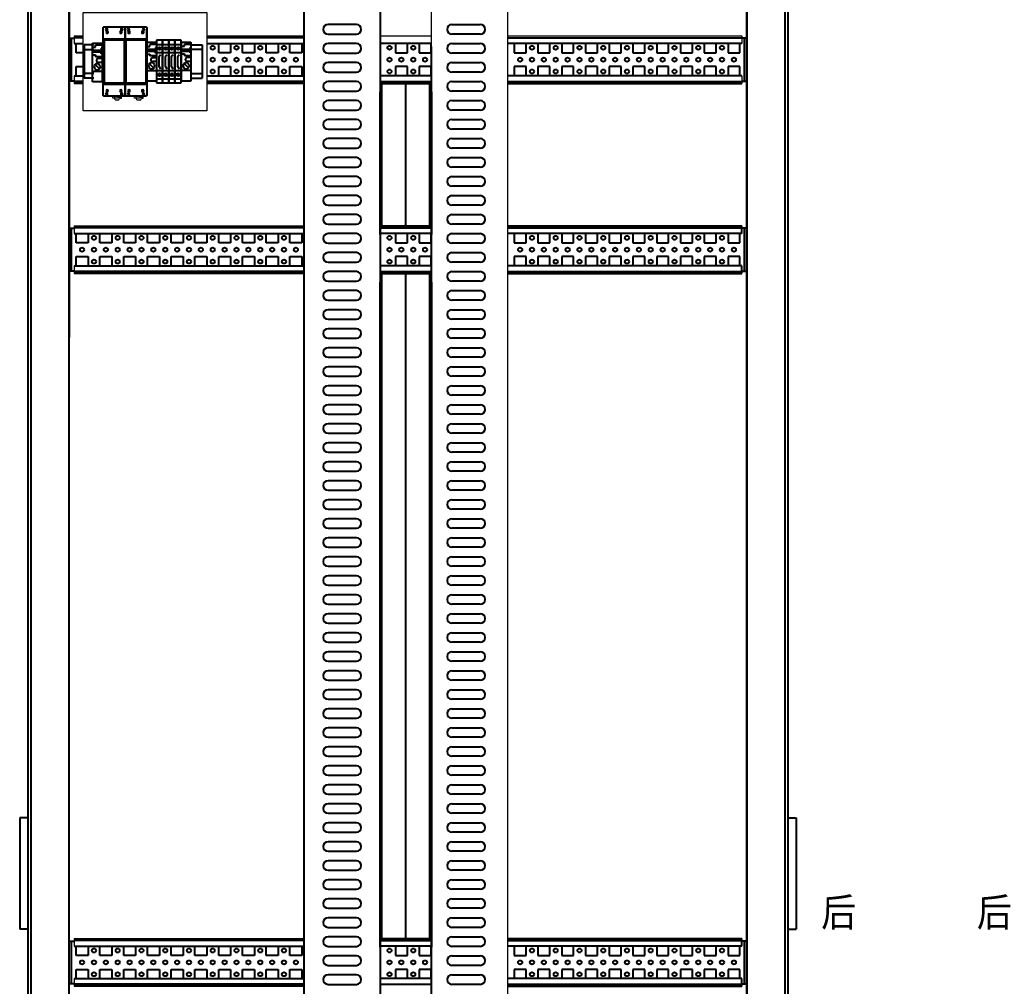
# Model space of a CAD drawing. Extents: x 81437 to 204847, y -54769 to -29444.
# Drawn here: x 87165 to 88208, y -48359 to -47342 of the extents above; entities that cross this region are included whole.
import ezdxf
from ezdxf.lldxf.tags import DXFTag

# ---------------------------------------------------------------- set-up
doc = ezdxf.new("R2010")
doc.units = 0
doc.header["$LTSCALE"] = 100
doc.header["$MEASUREMENT"] = 0
doc.layers.add('PANEL', color=7, linetype='Continuous')
doc.layers.add('Panel Comp', color=7, linetype='Continuous')
doc.layers.add('细实线', color=7, linetype='Continuous', lineweight=20)
doc.styles.add('HZ', font='arial.ttf', dxfattribs={"width": 0.7})
tags = doc.linetypes.add('HIDDEN2', pattern=[0.1875, 0.125, -0.0625]).pattern_tags.tags
tags[6:7] = [DXFTag(74, 4), DXFTag(75, 0), DXFTag(340, '0'), DXFTag(46, 1.0), DXFTag(50, 0.0), DXFTag(44, 0.0), DXFTag(45, 0.0)]
tags[4:5] = [DXFTag(74, 4), DXFTag(75, 0), DXFTag(340, '0'), DXFTag(46, 1.0), DXFTag(50, 0.0), DXFTag(44, 0.0), DXFTag(45, 0.0)]

# ---------------------------------------------------------------- blocks, each defined once
blk = doc.blocks.new('堵头')
at = {"color": 53}
for p, q in [((0, -41), (0, 0)), ((0, 0), (10, 0)), ((10, 0), (10, -41)), ((0, -11), (10, -11)), ((0, -20.6), (4, -20.6)), ((7.3, -18.3), (2.7, -13.8)), ((0, -24.6), (4, -24.6)), ((0, -26.6), (7, -26.6)), ((0, -29.6), (1, -29.6)), ((1, -29.6), (1, -31.6)), ((7, -28.6), (7, -26.6)), ((10, -28.6), (7, -28.6)), ((0, -35.6), (1, -35.6)), ((0, -38.6), (7, -38.6)), ((10, -41), (0, -41)), ((10, -31.6), (1, -31.6)), ((10, -33.6), (1, -33.6)), ((1, -35.6), (1, -33.6)), ((10, -36.6), (7, -36.6)), ((7, -36.6), (7, -38.6))]:
    blk.add_line(p, q, dxfattribs=at)
blk.add_arc((4, -22.6), 2, 270, 90, dxfattribs=at)
blk.add_ellipse((5, -16.1), major_axis=(0, -3.5), ratio=0.857143, start_param=4.712389, end_param=10.995574, dxfattribs=at)
blk = doc.blocks.new('MY2NJ-K')
at = {"lineweight": 0}
for p, q in [((38.5, -10), (36.5, -9.7)), ((38.9, -11.9), (38.5, -10)), ((36.5, -11.5), (38, -11.5)), ((36.5, -17.6), (38, -17.6)), ((38.5, -19.1), (36.5, -19.4)), ((38, -11.5), (38, -14)), ((38, -17.6), (38, -15.1)), ((38.9, -17.2), (38.5, -19.1)), ((40.3, -12.5), (38.9, -11.9)), ((40.3, -16.6), (38.9, -17.2)), ((40.3, -12.5), (40.3, -16.6))]:
    blk.add_line(p, q, dxfattribs=at)
blk.add_arc((38, -14.5), 0.532, 270.5495, 89.4505, dxfattribs=at)
at = {"layer": 'Panel Comp'}
for p, q in [((12, -23), (-34, -23)), ((5.5, -23), (-33.7, -23)), ((5.5, -23), (-33.7, -23)), ((8.6, -23), (-30.6, -23)), ((11, -23), (-28.3, -23))]:
    blk.add_line(p, q, dxfattribs=at)
blk.add_lwpolyline([(36.5, -22), (36.5, -1, 0.414214), (35.5, 0), (-35.5, 0, 0.414214), (-36.5, -1), (-36.5, -22, 0.414214), (-35.5, -23), (35.5, -23, 0.414214)], format="xyb", close=True, dxfattribs=at)
for points in [[(24, -23), (24, 0), (-24, 0), (-24, -23)], [(22.8, -21.9), (22.8, -1.2), (-22.9, -1.2), (-22.9, -21.9)]]:
    blk.add_lwpolyline(points, close=True, dxfattribs=at)
for centre in [(-33.8, -3.6), (-30.8, -4.1), (30.9, -4.1), (34.4, -3.6), (-33.8, -19.5), (-30.8, -18.6), (30.9, -18.6), (34.4, -19.5)]:
    blk.add_circle(centre, 1.09, dxfattribs=at)
blk = doc.blocks.new('Z$W@#31031')
at = {"color": 53}
for p, q in [((0, 45), (0, 0)), ((6.5, 45), (0, 45)), ((6.5, 0), (6.5, 45)), ((0, 40.6), (6.5, 40.6)), ((0, 31.9), (6.5, 31.9)), ((2.6, 27.5), (4.4, 30.1)), ((2.6, 27.6), (2.6, 17.4)), ((0, 13.1), (6.5, 13.1)), ((2.6, 17.5), (4.4, 14.9)), ((0, 4.4), (6.5, 4.4)), ((0, 0), (6.5, 0))]:
    blk.add_line(p, q, dxfattribs=at)
at = {"color": 53, "linetype": 'HIDDEN2'}
for p, q in [((4.1, 35.1), (2.4, 37.5)), ((4.1, 9.9), (2.4, 7.5))]:
    blk.add_line(p, q, dxfattribs=at)
at = {"color": 53}
for centre in [(3.3, 36.3), (3.3, 8.7)]:
    blk.add_circle(centre, 1.5, dxfattribs=at)

msp = doc.modelspace()

# ---------------------------------------------------------------- linework, layer by layer
at = {"color": 7, "linetype": 'Continuous'}
for p, q in [((87519.6, -47347.3), (87489.6, -47347.3)), ((87619.9, -47347.3), (87649.9, -47347.3)), ((87217.3, -47361.7), (87222.3, -47361.7)), ((87217.3, -47361.7), (87222.3, -47361.7)), ((87219.8, -47406.7), (87219.8, -47361.7)), ((87219.8, -47406.7), (87219.8, -47361.7)), ((87231.8, -47361.2), (87222.3, -47361.2)), ((87464.4, -47361.2), (87361.9, -47361.2)), ((87489.6, -47357.3), (87519.6, -47357.3)), ((87649.9, -47357.3), (87619.9, -47357.3)), ((87678.4, -47361.2), (87915.9, -47361.2)), ((87915.9, -47361.2), (87925.3, -47361.2)), ((87930.3, -47361.7), (87925.3, -47361.7)), ((87927.8, -47406.7), (87927.8, -47361.7)), ((87222.3, -47367.2), (87231.8, -47367.2)), ((87224.6, -47377), (87224.6, -47367.2)), ((87361.9, -47367.2), (87464.4, -47367.2)), ((87374.6, -47377), (87374.6, -47367.2)), ((87374.6, -47377), (87374.6, -47367.2)), ((87374.6, -47377), (87374.6, -47367.2)), ((87374.6, -47377), (87374.6, -47367.2)), ((87387.1, -47367.2), (87387.1, -47377)), ((87399.6, -47377), (87399.6, -47367.2)), ((87412.1, -47367.2), (87412.1, -47377)), ((87424.6, -47377), (87424.6, -47367.2)), ((87437.1, -47367.2), (87437.1, -47377)), ((87449.6, -47377), (87449.6, -47367.2)), ((87462.1, -47367.2), (87462.1, -47377)), ((87519.6, -47367.3), (87489.6, -47367.3)), ((87598.4, -47367.2), (87544.4, -47367.2)), ((87560.6, -47367.2), (87560.6, -47377)), ((87573.1, -47377), (87573.1, -47367.2)), ((87585.6, -47367.2), (87585.6, -47377)), ((87598.1, -47377), (87598.1, -47367.2)), ((87598.4, -49115.2), (87598.4, -47370.2)), ((87619.9, -47367.3), (87649.9, -47367.3)), ((87916.2, -47367.2), (87678.4, -47367.2)), ((87685.6, -47367.2), (87685.6, -47377)), ((87698.1, -47377), (87698.1, -47367.2)), ((87710.6, -47367.2), (87710.6, -47377)), ((87723.1, -47377), (87723.1, -47367.2)), ((87735.6, -47367.2), (87735.6, -47377)), ((87748.1, -47377), (87748.1, -47367.2)), ((87760.6, -47367.2), (87760.6, -47377)), ((87773.1, -47377), (87773.1, -47367.2)), ((87785.6, -47367.2), (87785.6, -47377)), ((87798.1, -47377), (87798.1, -47367.2)), ((87810.6, -47367.2), (87810.6, -47377)), ((87823.1, -47377), (87823.1, -47367.2)), ((87835.6, -47367.2), (87835.6, -47377)), ((87848.1, -47377), (87848.1, -47367.2)), ((87860.6, -47367.2), (87860.6, -47377)), ((87873.1, -47377), (87873.1, -47367.2)), ((87885.6, -47367.2), (87885.6, -47377)), ((87898.1, -47377), (87898.1, -47367.2)), ((87910.6, -47367.2), (87910.6, -47377)), ((87925.3, -47367.2), (87915.9, -47367.2)), ((87923.1, -47377), (87923.1, -47367.2)), ((87231.8, -47377), (87224.6, -47377)), ((87387.1, -47377), (87374.6, -47377)), ((87412.1, -47377), (87399.6, -47377)), ((87437.1, -47377), (87424.6, -47377)), ((87462.1, -47377), (87449.6, -47377)), ((87489.6, -47377.3), (87519.6, -47377.3)), ((87560.6, -47377), (87573.1, -47377)), ((87585.6, -47377), (87598.1, -47377)), ((87649.9, -47377.3), (87619.9, -47377.3)), ((87685.6, -47377), (87698.1, -47377)), ((87710.6, -47377), (87723.1, -47377)), ((87735.6, -47377), (87748.1, -47377)), ((87760.6, -47377), (87773.1, -47377)), ((87785.6, -47377), (87798.1, -47377)), ((87810.6, -47377), (87823.1, -47377)), ((87835.6, -47377), (87848.1, -47377)), ((87860.6, -47377), (87873.1, -47377)), ((87885.6, -47377), (87898.1, -47377)), ((87910.6, -47377), (87923.1, -47377)), ((87224.6, -47391.5), (87231.8, -47391.5)), ((87224.6, -47401.2), (87224.6, -47391.5)), ((87374.6, -47391.5), (87387.1, -47391.5)), ((87374.6, -47401.2), (87374.6, -47391.5)), ((87374.6, -47401.2), (87374.6, -47391.5)), ((87374.6, -47401.2), (87374.6, -47391.5)), ((87374.6, -47401.2), (87374.6, -47391.5)), ((87387.1, -47391.5), (87387.1, -47401.2)), ((87399.6, -47391.5), (87412.1, -47391.5)), ((87399.6, -47401.2), (87399.6, -47391.5)), ((87412.1, -47391.5), (87412.1, -47401.2)), ((87424.6, -47391.5), (87437.1, -47391.5)), ((87424.6, -47401.2), (87424.6, -47391.5)), ((87437.1, -47391.5), (87437.1, -47401.2)), ((87449.6, -47391.5), (87462.1, -47391.5)), ((87449.6, -47401.2), (87449.6, -47391.5)), ((87462.1, -47391.5), (87462.1, -47401.2)), ((87519.6, -47387.3), (87489.6, -47387.3)), ((87573.1, -47391.5), (87560.6, -47391.5)), ((87560.6, -47391.5), (87560.6, -47401.2)), ((87573.1, -47401.2), (87573.1, -47391.5)), ((87598.1, -47391.5), (87585.6, -47391.5)), ((87585.6, -47391.5), (87585.6, -47401.2)), ((87598.1, -47401.2), (87598.1, -47391.5)), ((87619.9, -47387.3), (87649.9, -47387.3)), ((87698.1, -47391.5), (87685.6, -47391.5)), ((87685.6, -47391.5), (87685.6, -47401.2)), ((87698.1, -47401.2), (87698.1, -47391.5)), ((87723.1, -47391.5), (87710.6, -47391.5)), ((87710.6, -47391.5), (87710.6, -47401.2)), ((87723.1, -47401.2), (87723.1, -47391.5)), ((87748.1, -47391.5), (87735.6, -47391.5)), ((87735.6, -47391.5), (87735.6, -47401.2)), ((87748.1, -47401.2), (87748.1, -47391.5)), ((87773.1, -47391.5), (87760.6, -47391.5)), ((87760.6, -47391.5), (87760.6, -47401.2)), ((87773.1, -47401.2), (87773.1, -47391.5)), ((87798.1, -47391.5), (87785.6, -47391.5)), ((87785.6, -47391.5), (87785.6, -47401.2)), ((87798.1, -47401.2), (87798.1, -47391.5)), ((87823.1, -47391.5), (87810.6, -47391.5)), ((87810.6, -47391.5), (87810.6, -47401.2)), ((87823.1, -47401.2), (87823.1, -47391.5)), ((87848.1, -47391.5), (87835.6, -47391.5)), ((87835.6, -47391.5), (87835.6, -47401.2)), ((87848.1, -47401.2), (87848.1, -47391.5)), ((87873.1, -47391.5), (87860.6, -47391.5)), ((87860.6, -47391.5), (87860.6, -47401.2)), ((87873.1, -47401.2), (87873.1, -47391.5)), ((87898.1, -47391.5), (87885.6, -47391.5)), ((87885.6, -47391.5), (87885.6, -47401.2)), ((87898.1, -47401.2), (87898.1, -47391.5)), ((87923.1, -47391.5), (87910.6, -47391.5)), ((87910.6, -47391.5), (87910.6, -47401.2)), ((87923.1, -47401.2), (87923.1, -47391.5)), ((87222.3, -47401.2), (87231.8, -47401.2)), ((87361.9, -47401.2), (87464.4, -47401.2)), ((87489.6, -47397.3), (87519.6, -47397.3)), ((87598.4, -47401.2), (87544.4, -47401.2)), ((87649.9, -47397.3), (87619.9, -47397.3)), ((87916.2, -47401.2), (87678.4, -47401.2)), ((87925.3, -47401.2), (87915.9, -47401.2)), ((87222.3, -47406.7), (87217.3, -47406.7)), ((87222.3, -47406.7), (87217.3, -47406.7)), ((87231.8, -47407.2), (87222.3, -47407.2)), ((87231.8, -47409.2), (87222.3, -47409.2)), ((87464.4, -47407.2), (87361.9, -47407.2)), ((87464.4, -47409.2), (87361.9, -47409.2)), ((87519.6, -47407.3), (87489.6, -47407.3)), ((87544.4, -47407.2), (87598.4, -47407.2)), ((87544.4, -47409.2), (87598.4, -47409.2)), ((87546.4, -47559.2), (87546.4, -47409.2)), ((87571.4, -47559.2), (87571.4, -47409.2)), ((87571.4, -47559.2), (87571.4, -47409.2)), ((87596.4, -47409.2), (87596.4, -47559.2)), ((87619.9, -47407.3), (87649.9, -47407.3)), ((87678.4, -47407.2), (87915.9, -47407.2)), ((87678.4, -47409.2), (87915.9, -47409.2)), ((87915.9, -47407.2), (87925.3, -47407.2)), ((87915.9, -47409.2), (87925.3, -47409.2)), ((87925.3, -47406.7), (87930.3, -47406.7)), ((87489.6, -47417.3), (87519.6, -47417.3)), ((87519.6, -47427.3), (87489.6, -47427.3)), ((87544.4, -47568.2), (87544.4, -47418.2)), ((87598.4, -47418.2), (87598.4, -47568.2)), ((87649.9, -47417.3), (87619.9, -47417.3)), ((87619.9, -47427.3), (87649.9, -47427.3)), ((87489.6, -47437.3), (87519.6, -47437.3)), ((87649.9, -47437.3), (87619.9, -47437.3)), ((87519.6, -47447.3), (87489.6, -47447.3)), ((87619.9, -47447.3), (87649.9, -47447.3)), ((87489.6, -47457.3), (87519.6, -47457.3)), ((87649.9, -47457.3), (87619.9, -47457.3)), ((87519.6, -47467.3), (87489.6, -47467.3)), ((87619.9, -47467.3), (87649.9, -47467.3)), ((87489.6, -47477.3), (87519.6, -47477.3)), ((87649.9, -47477.3), (87619.9, -47477.3)), ((87519.6, -47487.3), (87489.6, -47487.3)), ((87619.9, -47487.3), (87649.9, -47487.3)), ((87489.6, -47497.3), (87519.6, -47497.3)), ((87649.9, -47497.3), (87619.9, -47497.3)), ((87519.6, -47507.3), (87489.6, -47507.3)), ((87619.9, -47507.3), (87649.9, -47507.3)), ((87489.6, -47517.3), (87519.6, -47517.3)), ((87649.9, -47517.3), (87619.9, -47517.3)), ((87519.6, -47527.3), (87489.6, -47527.3)), ((87619.9, -47527.3), (87649.9, -47527.3)), ((87489.6, -47537.3), (87519.6, -47537.3)), ((87649.9, -47537.3), (87619.9, -47537.3)), ((87519.6, -47547.3), (87489.6, -47547.3)), ((87619.9, -47547.3), (87649.9, -47547.3)), ((87217.3, -47561.7), (87222.3, -47561.7)), ((87219.8, -47606.7), (87219.8, -47561.7)), ((87464.4, -47561.2), (87222.3, -47561.2)), ((87489.6, -47557.3), (87519.6, -47557.3)), ((87544.4, -47559.2), (87598.4, -47559.2)), ((87544.4, -47561.2), (87598.4, -47561.2)), ((87649.9, -47557.3), (87619.9, -47557.3)), ((87678.4, -47559.2), (87746.3, -47559.2)), ((87678.4, -47561.2), (87746.3, -47561.2)), ((87746.3, -47559.2), (87925.3, -47559.2)), ((87746.3, -47561.2), (87925.3, -47561.2)), ((87925.3, -47567.2), (87925.3, -47559.2)), ((87930.3, -47561.7), (87925.3, -47561.7)), ((87927.8, -47606.7), (87927.8, -47561.7)), ((87222.3, -47567.2), (87464.4, -47567.2)), ((87224.6, -47577), (87224.6, -47567.2)), ((87237.1, -47567.2), (87237.1, -47577)), ((87249.6, -47577), (87249.6, -47567.2)), ((87262.1, -47567.2), (87262.1, -47577)), ((87274.6, -47577), (87274.6, -47567.2)), ((87287.1, -47567.2), (87287.1, -47577)), ((87299.6, -47577), (87299.6, -47567.2)), ((87312.1, -47567.2), (87312.1, -47577)), ((87324.6, -47577), (87324.6, -47567.2)), ((87337.1, -47567.2), (87337.1, -47577)), ((87349.6, -47577), (87349.6, -47567.2)), ((87362.1, -47567.2), (87362.1, -47577)), ((87374.6, -47577), (87374.6, -47567.2)), ((87387.1, -47567.2), (87387.1, -47577)), ((87399.6, -47577), (87399.6, -47567.2)), ((87412.1, -47567.2), (87412.1, -47577)), ((87424.6, -47577), (87424.6, -47567.2)), ((87437.1, -47567.2), (87437.1, -47577)), ((87449.6, -47577), (87449.6, -47567.2)), ((87462.1, -47567.2), (87462.1, -47577)), ((87519.6, -47567.3), (87489.6, -47567.3)), ((87598.4, -47567.2), (87544.4, -47567.2)), ((87560.6, -47567.2), (87560.6, -47577)), ((87573.1, -47577), (87573.1, -47567.2)), ((87585.6, -47567.2), (87585.6, -47577)), ((87598.1, -47577), (87598.1, -47567.2)), ((87619.9, -47567.3), (87649.9, -47567.3)), ((87746.3, -47567.2), (87678.4, -47567.2)), ((87685.6, -47567.2), (87685.6, -47577)), ((87698.1, -47577), (87698.1, -47567.2)), ((87710.6, -47567.2), (87710.6, -47577)), ((87723.1, -47577), (87723.1, -47567.2)), ((87735.6, -47567.2), (87735.6, -47577)), ((87925.3, -47567.2), (87746.3, -47567.2)), ((87748.1, -47577), (87748.1, -47567.2)), ((87760.6, -47567.2), (87760.6, -47577)), ((87773.1, -47577), (87773.1, -47567.2)), ((87785.6, -47567.2), (87785.6, -47577)), ((87798.1, -47577), (87798.1, -47567.2)), ((87810.6, -47567.2), (87810.6, -47577)), ((87823.1, -47577), (87823.1, -47567.2)), ((87835.6, -47567.2), (87835.6, -47577)), ((87848.1, -47577), (87848.1, -47567.2)), ((87860.6, -47567.2), (87860.6, -47577)), ((87873.1, -47577), (87873.1, -47567.2)), ((87885.6, -47567.2), (87885.6, -47577)), ((87898.1, -47577), (87898.1, -47567.2)), ((87910.6, -47567.2), (87910.6, -47577)), ((87923.1, -47577), (87923.1, -47567.2)), ((87237.1, -47577), (87224.6, -47577)), ((87262.1, -47577), (87249.6, -47577)), ((87287.1, -47577), (87274.6, -47577)), ((87312.1, -47577), (87299.6, -47577)), ((87337.1, -47577), (87324.6, -47577)), ((87362.1, -47577), (87349.6, -47577)), ((87387.1, -47577), (87374.6, -47577)), ((87412.1, -47577), (87399.6, -47577)), ((87437.1, -47577), (87424.6, -47577)), ((87462.1, -47577), (87449.6, -47577)), ((87489.6, -47577.3), (87519.6, -47577.3)), ((87560.6, -47577), (87573.1, -47577)), ((87585.6, -47577), (87598.1, -47577)), ((87649.9, -47577.3), (87619.9, -47577.3)), ((87685.6, -47577), (87698.1, -47577)), ((87710.6, -47577), (87723.1, -47577)), ((87735.6, -47577), (87748.1, -47577)), ((87756.3, -47583.5), (87756.3, -47585)), ((87760.6, -47577), (87773.1, -47577)), ((87785.6, -47577), (87798.1, -47577)), ((87810.6, -47577), (87823.1, -47577)), ((87835.6, -47577), (87848.1, -47577)), ((87860.6, -47577), (87873.1, -47577)), ((87885.6, -47577), (87898.1, -47577)), ((87910.6, -47577), (87923.1, -47577)), ((87224.6, -47591.5), (87237.1, -47591.5)), ((87224.6, -47601.2), (87224.6, -47591.5)), ((87237.1, -47591.5), (87237.1, -47601.2)), ((87249.6, -47591.5), (87262.1, -47591.5)), ((87249.6, -47601.2), (87249.6, -47591.5)), ((87262.1, -47591.5), (87262.1, -47601.2)), ((87274.6, -47591.5), (87287.1, -47591.5)), ((87274.6, -47601.2), (87274.6, -47591.5)), ((87287.1, -47591.5), (87287.1, -47601.2)), ((87299.6, -47591.5), (87312.1, -47591.5)), ((87299.6, -47601.2), (87299.6, -47591.5)), ((87312.1, -47591.5), (87312.1, -47601.2)), ((87324.6, -47591.5), (87337.1, -47591.5)), ((87324.6, -47601.2), (87324.6, -47591.5)), ((87337.1, -47591.5), (87337.1, -47601.2)), ((87349.6, -47591.5), (87362.1, -47591.5)), ((87349.6, -47601.2), (87349.6, -47591.5)), ((87362.1, -47591.5), (87362.1, -47601.2)), ((87374.6, -47591.5), (87387.1, -47591.5)), ((87374.6, -47601.2), (87374.6, -47591.5)), ((87387.1, -47591.5), (87387.1, -47601.2)), ((87399.6, -47591.5), (87412.1, -47591.5)), ((87399.6, -47601.2), (87399.6, -47591.5)), ((87412.1, -47591.5), (87412.1, -47601.2)), ((87424.6, -47591.5), (87437.1, -47591.5)), ((87424.6, -47601.2), (87424.6, -47591.5)), ((87437.1, -47591.5), (87437.1, -47601.2)), ((87449.6, -47591.5), (87462.1, -47591.5)), ((87449.6, -47601.2), (87449.6, -47591.5)), ((87462.1, -47591.5), (87462.1, -47601.2)), ((87519.6, -47587.3), (87489.6, -47587.3)), ((87573.1, -47591.5), (87560.6, -47591.5)), ((87560.6, -47591.5), (87560.6, -47601.2)), ((87573.1, -47601.2), (87573.1, -47591.5)), ((87598.1, -47591.5), (87585.6, -47591.5)), ((87585.6, -47591.5), (87585.6, -47601.2)), ((87598.1, -47601.2), (87598.1, -47591.5)), ((87619.9, -47587.3), (87649.9, -47587.3)), ((87698.1, -47591.5), (87685.6, -47591.5)), ((87685.6, -47591.5), (87685.6, -47601.2)), ((87698.1, -47601.2), (87698.1, -47591.5)), ((87723.1, -47591.5), (87710.6, -47591.5)), ((87710.6, -47591.5), (87710.6, -47601.2)), ((87723.1, -47601.2), (87723.1, -47591.5)), ((87748.1, -47591.5), (87735.6, -47591.5)), ((87735.6, -47591.5), (87735.6, -47601.2)), ((87748.1, -47601.2), (87748.1, -47591.5)), ((87753.5, -47586.2), (87755.1, -47586.2)), ((87773.1, -47591.5), (87760.6, -47591.5)), ((87760.6, -47591.5), (87760.6, -47601.2)), ((87773.1, -47601.2), (87773.1, -47591.5)), ((87798.1, -47591.5), (87785.6, -47591.5)), ((87785.6, -47591.5), (87785.6, -47601.2)), ((87798.1, -47601.2), (87798.1, -47591.5)), ((87823.1, -47591.5), (87810.6, -47591.5)), ((87810.6, -47591.5), (87810.6, -47601.2)), ((87823.1, -47601.2), (87823.1, -47591.5)), ((87848.1, -47591.5), (87835.6, -47591.5)), ((87835.6, -47591.5), (87835.6, -47601.2)), ((87848.1, -47601.2), (87848.1, -47591.5)), ((87873.1, -47591.5), (87860.6, -47591.5)), ((87860.6, -47591.5), (87860.6, -47601.2)), ((87873.1, -47601.2), (87873.1, -47591.5)), ((87898.1, -47591.5), (87885.6, -47591.5)), ((87885.6, -47591.5), (87885.6, -47601.2)), ((87898.1, -47601.2), (87898.1, -47591.5)), ((87923.1, -47591.5), (87910.6, -47591.5)), ((87910.6, -47591.5), (87910.6, -47601.2)), ((87923.1, -47601.2), (87923.1, -47591.5)), ((87222.3, -47601.2), (87464.4, -47601.2)), ((87489.6, -47597.3), (87519.6, -47597.3)), ((87598.4, -47601.2), (87544.4, -47601.2)), ((87649.9, -47597.3), (87619.9, -47597.3)), ((87746.3, -47601.2), (87678.4, -47601.2)), ((87925.3, -47601.2), (87746.3, -47601.2)), ((87925.3, -47609.2), (87925.3, -47601.2)), ((87222.3, -47606.7), (87217.3, -47606.7)), ((87464.4, -47607.2), (87222.3, -47607.2)), ((87464.4, -47609.2), (87222.3, -47609.2)), ((87519.6, -47607.3), (87489.6, -47607.3)), ((87544.4, -47607.2), (87598.4, -47607.2)), ((87544.4, -47609.2), (87598.4, -47609.2)), ((87546.4, -48309.2), (87546.4, -47609.2)), ((87571.4, -48309.2), (87571.4, -47609.2)), ((87571.4, -48309.2), (87571.4, -47609.2)), ((87596.4, -47609.2), (87596.4, -48309.2)), ((87619.9, -47607.3), (87649.9, -47607.3)), ((87678.4, -47607.2), (87746.3, -47607.2)), ((87678.4, -47609.2), (87746.3, -47609.2)), ((87746.3, -47607.2), (87925.3, -47607.2)), ((87746.3, -47609.2), (87925.3, -47609.2)), ((87925.3, -47606.7), (87930.3, -47606.7)), ((87489.6, -47617.3), (87519.6, -47617.3)), ((87544.4, -48318.2), (87544.4, -47618.2)), ((87598.4, -47618.2), (87598.4, -48318.2)), ((87649.9, -47617.3), (87619.9, -47617.3)), ((87519.6, -47627.3), (87489.6, -47627.3)), ((87619.9, -47627.3), (87649.9, -47627.3)), ((87489.6, -47637.3), (87519.6, -47637.3)), ((87649.9, -47637.3), (87619.9, -47637.3)), ((87519.6, -47647.3), (87489.6, -47647.3)), ((87619.9, -47647.3), (87649.9, -47647.3)), ((87489.6, -47657.3), (87519.6, -47657.3)), ((87649.9, -47657.3), (87619.9, -47657.3)), ((87519.6, -47667.3), (87489.6, -47667.3)), ((87489.6, -47677.3), (87519.6, -47677.3)), ((87619.9, -47667.3), (87649.9, -47667.3)), ((87649.9, -47677.3), (87619.9, -47677.3)), ((87519.6, -47687.3), (87489.6, -47687.3)), ((87619.9, -47687.3), (87649.9, -47687.3)), ((87489.6, -47697.3), (87519.6, -47697.3)), ((87649.9, -47697.3), (87619.9, -47697.3)), ((87519.6, -47707.3), (87489.6, -47707.3)), ((87619.9, -47707.3), (87649.9, -47707.3)), ((87489.6, -47717.3), (87519.6, -47717.3)), ((87649.9, -47717.3), (87619.9, -47717.3)), ((87519.6, -47727.3), (87489.6, -47727.3)), ((87619.9, -47727.3), (87649.9, -47727.3)), ((87489.6, -47737.3), (87519.6, -47737.3)), ((87649.9, -47737.3), (87619.9, -47737.3)), ((87519.6, -47747.3), (87489.6, -47747.3)), ((87619.9, -47747.3), (87649.9, -47747.3)), ((87489.6, -47757.3), (87519.6, -47757.3)), ((87649.9, -47757.3), (87619.9, -47757.3)), ((87519.6, -47767.3), (87489.6, -47767.3)), ((87619.9, -47767.3), (87649.9, -47767.3)), ((87489.6, -47777.3), (87519.6, -47777.3)), ((87649.9, -47777.3), (87619.9, -47777.3)), ((87519.6, -47787.3), (87489.6, -47787.3)), ((87619.9, -47787.3), (87649.9, -47787.3)), ((87489.6, -47797.3), (87519.6, -47797.3)), ((87649.9, -47797.3), (87619.9, -47797.3)), ((87519.6, -47807.3), (87489.6, -47807.3)), ((87619.9, -47807.3), (87649.9, -47807.3)), ((87489.6, -47817.3), (87519.6, -47817.3)), ((87649.9, -47817.3), (87619.9, -47817.3)), ((87519.6, -47827.3), (87489.6, -47827.3)), ((87619.9, -47827.3), (87649.9, -47827.3)), ((87489.6, -47837.3), (87519.6, -47837.3)), ((87649.9, -47837.3), (87619.9, -47837.3)), ((87519.6, -47847.3), (87489.6, -47847.3)), ((87619.9, -47847.3), (87649.9, -47847.3)), ((87489.6, -47857.3), (87519.6, -47857.3)), ((87649.9, -47857.3), (87619.9, -47857.3)), ((87519.6, -47867.3), (87489.6, -47867.3)), ((87619.9, -47867.3), (87649.9, -47867.3)), ((87489.6, -47877.3), (87519.6, -47877.3)), ((87649.9, -47877.3), (87619.9, -47877.3)), ((87519.6, -47887.3), (87489.6, -47887.3)), ((87619.9, -47887.3), (87649.9, -47887.3)), ((87489.6, -47897.3), (87519.6, -47897.3)), ((87649.9, -47897.3), (87619.9, -47897.3)), ((87519.6, -47907.3), (87489.6, -47907.3)), ((87489.6, -47917.3), (87519.6, -47917.3)), ((87619.9, -47907.3), (87649.9, -47907.3)), ((87649.9, -47917.3), (87619.9, -47917.3)), ((87519.6, -47927.3), (87489.6, -47927.3)), ((87619.9, -47927.3), (87649.9, -47927.3)), ((87489.6, -47937.3), (87519.6, -47937.3)), ((87649.9, -47937.3), (87619.9, -47937.3)), ((87519.6, -47947.3), (87489.6, -47947.3)), ((87619.9, -47947.3), (87649.9, -47947.3)), ((87489.6, -47957.3), (87519.6, -47957.3)), ((87649.9, -47957.3), (87619.9, -47957.3)), ((87519.6, -47967.3), (87489.6, -47967.3)), ((87619.9, -47967.3), (87649.9, -47967.3)), ((87489.6, -47977.3), (87519.6, -47977.3)), ((87649.9, -47977.3), (87619.9, -47977.3)), ((87519.6, -47987.3), (87489.6, -47987.3)), ((87619.9, -47987.3), (87649.9, -47987.3)), ((87489.6, -47997.3), (87519.6, -47997.3)), ((87649.9, -47997.3), (87619.9, -47997.3)), ((87519.6, -48007.3), (87489.6, -48007.3)), ((87619.9, -48007.3), (87649.9, -48007.3)), ((87489.6, -48017.3), (87519.6, -48017.3)), ((87649.9, -48017.3), (87619.9, -48017.3)), ((87519.6, -48027.3), (87489.6, -48027.3)), ((87619.9, -48027.3), (87649.9, -48027.3)), ((87489.6, -48037.3), (87519.6, -48037.3)), ((87649.9, -48037.3), (87619.9, -48037.3)), ((87519.6, -48047.3), (87489.6, -48047.3)), ((87619.9, -48047.3), (87649.9, -48047.3)), ((87489.6, -48057.3), (87519.6, -48057.3)), ((87649.9, -48057.3), (87619.9, -48057.3)), ((87519.6, -48067.3), (87489.6, -48067.3)), ((87619.9, -48067.3), (87649.9, -48067.3)), ((87489.6, -48077.3), (87519.6, -48077.3)), ((87649.9, -48077.3), (87619.9, -48077.3)), ((87519.6, -48087.3), (87489.6, -48087.3)), ((87619.9, -48087.3), (87649.9, -48087.3)), ((87489.6, -48097.3), (87519.6, -48097.3)), ((87649.9, -48097.3), (87619.9, -48097.3)), ((87519.6, -48107.3), (87489.6, -48107.3)), ((87619.9, -48107.3), (87649.9, -48107.3)), ((87489.6, -48117.3), (87519.6, -48117.3)), ((87649.9, -48117.3), (87619.9, -48117.3)), ((87519.6, -48127.3), (87489.6, -48127.3)), ((87619.9, -48127.3), (87649.9, -48127.3)), ((87489.6, -48137.3), (87519.6, -48137.3)), ((87649.9, -48137.3), (87619.9, -48137.3)), ((87519.6, -48147.3), (87489.6, -48147.3)), ((87619.9, -48147.3), (87649.9, -48147.3)), ((87489.6, -48157.3), (87519.6, -48157.3)), ((87519.6, -48167.3), (87489.6, -48167.3)), ((87649.9, -48157.3), (87619.9, -48157.3)), ((87619.9, -48167.3), (87649.9, -48167.3)), ((87489.6, -48177.3), (87519.6, -48177.3)), ((87649.9, -48177.3), (87619.9, -48177.3)), ((87519.6, -48187.3), (87489.6, -48187.3)), ((87619.9, -48187.3), (87649.9, -48187.3)), ((87489.6, -48197.3), (87519.6, -48197.3)), ((87649.9, -48197.3), (87619.9, -48197.3)), ((87519.6, -48207.3), (87489.6, -48207.3)), ((87619.9, -48207.3), (87649.9, -48207.3)), ((87489.6, -48217.3), (87519.6, -48217.3)), ((87649.9, -48217.3), (87619.9, -48217.3)), ((87519.6, -48227.3), (87489.6, -48227.3)), ((87619.9, -48227.3), (87649.9, -48227.3)), ((87489.6, -48237.3), (87519.6, -48237.3)), ((87649.9, -48237.3), (87619.9, -48237.3)), ((87519.6, -48247.3), (87489.6, -48247.3)), ((87619.9, -48247.3), (87649.9, -48247.3)), ((87489.6, -48257.3), (87519.6, -48257.3)), ((87649.9, -48257.3), (87619.9, -48257.3)), ((87519.6, -48267.3), (87489.6, -48267.3)), ((87619.9, -48267.3), (87649.9, -48267.3)), ((87489.6, -48277.3), (87519.6, -48277.3)), ((87649.9, -48277.3), (87619.9, -48277.3)), ((87519.6, -48287.3), (87489.6, -48287.3)), ((87619.9, -48287.3), (87649.9, -48287.3)), ((87489.6, -48297.3), (87519.6, -48297.3)), ((87649.9, -48297.3), (87619.9, -48297.3)), ((87217.3, -48311.7), (87222.3, -48311.7)), ((87219.8, -48356.7), (87219.8, -48311.7)), ((87464.4, -48311.2), (87222.3, -48311.2)), ((87519.6, -48307.3), (87489.6, -48307.3)), ((87544.4, -48309.2), (87598.4, -48309.2)), ((87544.4, -48311.2), (87598.4, -48311.2)), ((87619.9, -48307.3), (87649.9, -48307.3)), ((87678.4, -48309.2), (87746.3, -48309.2)), ((87678.4, -48311.2), (87746.3, -48311.2)), ((87746.3, -48309.2), (87925.3, -48309.2)), ((87746.3, -48311.2), (87925.3, -48311.2)), ((87925.3, -48317.2), (87925.3, -48309.2)), ((87930.3, -48311.7), (87925.3, -48311.7)), ((87927.8, -48356.7), (87927.8, -48311.7)), ((87222.3, -48317.2), (87464.4, -48317.2)), ((87224.6, -48327), (87224.6, -48317.2)), ((87237.1, -48317.2), (87237.1, -48327)), ((87249.6, -48327), (87249.6, -48317.2)), ((87262.1, -48317.2), (87262.1, -48327)), ((87274.6, -48327), (87274.6, -48317.2)), ((87287.1, -48317.2), (87287.1, -48327)), ((87299.6, -48327), (87299.6, -48317.2)), ((87312.1, -48317.2), (87312.1, -48327)), ((87324.6, -48327), (87324.6, -48317.2)), ((87337.1, -48317.2), (87337.1, -48327)), ((87349.6, -48327), (87349.6, -48317.2)), ((87362.1, -48317.2), (87362.1, -48327)), ((87374.6, -48327), (87374.6, -48317.2)), ((87387.1, -48317.2), (87387.1, -48327)), ((87399.6, -48327), (87399.6, -48317.2)), ((87412.1, -48317.2), (87412.1, -48327)), ((87424.6, -48327), (87424.6, -48317.2)), ((87437.1, -48317.2), (87437.1, -48327)), ((87449.6, -48327), (87449.6, -48317.2)), ((87462.1, -48317.2), (87462.1, -48327)), ((87489.6, -48317.3), (87519.6, -48317.3)), ((87598.4, -48317.2), (87544.4, -48317.2)), ((87560.6, -48317.2), (87560.6, -48327)), ((87573.1, -48327), (87573.1, -48317.2)), ((87585.6, -48317.2), (87585.6, -48327)), ((87598.1, -48327), (87598.1, -48317.2)), ((87649.9, -48317.3), (87619.9, -48317.3)), ((87746.3, -48317.2), (87678.4, -48317.2)), ((87685.6, -48317.2), (87685.6, -48327)), ((87698.1, -48327), (87698.1, -48317.2)), ((87710.6, -48317.2), (87710.6, -48327)), ((87723.1, -48327), (87723.1, -48317.2)), ((87735.6, -48317.2), (87735.6, -48327)), ((87925.3, -48317.2), (87746.3, -48317.2)), ((87748.1, -48327), (87748.1, -48317.2)), ((87760.6, -48317.2), (87760.6, -48327)), ((87773.1, -48327), (87773.1, -48317.2)), ((87785.6, -48317.2), (87785.6, -48327)), ((87798.1, -48327), (87798.1, -48317.2)), ((87810.6, -48317.2), (87810.6, -48327)), ((87823.1, -48327), (87823.1, -48317.2)), ((87835.6, -48317.2), (87835.6, -48327)), ((87848.1, -48327), (87848.1, -48317.2)), ((87860.6, -48317.2), (87860.6, -48327)), ((87873.1, -48327), (87873.1, -48317.2)), ((87885.6, -48317.2), (87885.6, -48327)), ((87898.1, -48327), (87898.1, -48317.2)), ((87910.6, -48317.2), (87910.6, -48327)), ((87923.1, -48327), (87923.1, -48317.2)), ((87237.1, -48327), (87224.6, -48327)), ((87262.1, -48327), (87249.6, -48327)), ((87287.1, -48327), (87274.6, -48327)), ((87312.1, -48327), (87299.6, -48327)), ((87337.1, -48327), (87324.6, -48327)), ((87362.1, -48327), (87349.6, -48327)), ((87387.1, -48327), (87374.6, -48327)), ((87412.1, -48327), (87399.6, -48327)), ((87437.1, -48327), (87424.6, -48327)), ((87462.1, -48327), (87449.6, -48327)), ((87519.6, -48327.3), (87489.6, -48327.3)), ((87560.6, -48327), (87573.1, -48327)), ((87585.6, -48327), (87598.1, -48327)), ((87619.9, -48327.3), (87649.9, -48327.3)), ((87685.6, -48327), (87698.1, -48327)), ((87710.6, -48327), (87723.1, -48327)), ((87735.6, -48327), (87748.1, -48327)), ((87756.3, -48333.5), (87756.3, -48335)), ((87760.6, -48327), (87773.1, -48327)), ((87785.6, -48327), (87798.1, -48327)), ((87810.6, -48327), (87823.1, -48327)), ((87835.6, -48327), (87848.1, -48327)), ((87860.6, -48327), (87873.1, -48327)), ((87885.6, -48327), (87898.1, -48327)), ((87910.6, -48327), (87923.1, -48327)), ((87224.6, -48341.5), (87237.1, -48341.5)), ((87224.6, -48351.2), (87224.6, -48341.5)), ((87237.1, -48341.5), (87237.1, -48351.2)), ((87249.6, -48341.5), (87262.1, -48341.5)), ((87249.6, -48351.2), (87249.6, -48341.5)), ((87262.1, -48341.5), (87262.1, -48351.2)), ((87274.6, -48341.5), (87287.1, -48341.5)), ((87274.6, -48351.2), (87274.6, -48341.5)), ((87287.1, -48341.5), (87287.1, -48351.2)), ((87299.6, -48341.5), (87312.1, -48341.5)), ((87299.6, -48351.2), (87299.6, -48341.5)), ((87312.1, -48341.5), (87312.1, -48351.2)), ((87324.6, -48341.5), (87337.1, -48341.5)), ((87324.6, -48351.2), (87324.6, -48341.5)), ((87337.1, -48341.5), (87337.1, -48351.2)), ((87349.6, -48341.5), (87362.1, -48341.5)), ((87349.6, -48351.2), (87349.6, -48341.5)), ((87362.1, -48341.5), (87362.1, -48351.2)), ((87374.6, -48341.5), (87387.1, -48341.5)), ((87374.6, -48351.2), (87374.6, -48341.5)), ((87387.1, -48341.5), (87387.1, -48351.2)), ((87399.6, -48341.5), (87412.1, -48341.5)), ((87399.6, -48351.2), (87399.6, -48341.5)), ((87412.1, -48341.5), (87412.1, -48351.2)), ((87424.6, -48341.5), (87437.1, -48341.5)), ((87424.6, -48351.2), (87424.6, -48341.5)), ((87437.1, -48341.5), (87437.1, -48351.2)), ((87449.6, -48341.5), (87462.1, -48341.5)), ((87449.6, -48351.2), (87449.6, -48341.5)), ((87462.1, -48341.5), (87462.1, -48351.2)), ((87489.6, -48337.3), (87519.6, -48337.3)), ((87573.1, -48341.5), (87560.6, -48341.5)), ((87560.6, -48341.5), (87560.6, -48351.2)), ((87573.1, -48351.2), (87573.1, -48341.5)), ((87598.1, -48341.5), (87585.6, -48341.5)), ((87585.6, -48341.5), (87585.6, -48351.2)), ((87598.1, -48351.2), (87598.1, -48341.5)), ((87649.9, -48337.3), (87619.9, -48337.3)), ((87698.1, -48341.5), (87685.6, -48341.5)), ((87685.6, -48341.5), (87685.6, -48351.2)), ((87698.1, -48351.2), (87698.1, -48341.5)), ((87723.1, -48341.5), (87710.6, -48341.5)), ((87710.6, -48341.5), (87710.6, -48351.2)), ((87723.1, -48351.2), (87723.1, -48341.5)), ((87748.1, -48341.5), (87735.6, -48341.5)), ((87735.6, -48341.5), (87735.6, -48351.2)), ((87748.1, -48351.2), (87748.1, -48341.5)), ((87753.5, -48336.2), (87755.1, -48336.2)), ((87773.1, -48341.5), (87760.6, -48341.5)), ((87760.6, -48341.5), (87760.6, -48351.2)), ((87773.1, -48351.2), (87773.1, -48341.5)), ((87798.1, -48341.5), (87785.6, -48341.5)), ((87785.6, -48341.5), (87785.6, -48351.2)), ((87798.1, -48351.2), (87798.1, -48341.5)), ((87823.1, -48341.5), (87810.6, -48341.5)), ((87810.6, -48341.5), (87810.6, -48351.2)), ((87823.1, -48351.2), (87823.1, -48341.5)), ((87848.1, -48341.5), (87835.6, -48341.5)), ((87835.6, -48341.5), (87835.6, -48351.2)), ((87848.1, -48351.2), (87848.1, -48341.5)), ((87873.1, -48341.5), (87860.6, -48341.5)), ((87860.6, -48341.5), (87860.6, -48351.2)), ((87873.1, -48351.2), (87873.1, -48341.5)), ((87898.1, -48341.5), (87885.6, -48341.5)), ((87885.6, -48341.5), (87885.6, -48351.2)), ((87898.1, -48351.2), (87898.1, -48341.5)), ((87923.1, -48341.5), (87910.6, -48341.5)), ((87910.6, -48341.5), (87910.6, -48351.2)), ((87923.1, -48351.2), (87923.1, -48341.5)), ((87222.3, -48351.2), (87464.4, -48351.2)), ((87519.6, -48347.3), (87489.6, -48347.3)), ((87598.4, -48351.2), (87544.4, -48351.2)), ((87619.9, -48347.3), (87649.9, -48347.3)), ((87746.3, -48351.2), (87678.4, -48351.2)), ((87925.3, -48351.2), (87746.3, -48351.2)), ((87925.3, -48359.2), (87925.3, -48351.2)), ((87222.3, -48356.7), (87217.3, -48356.7)), ((87464.4, -48357.2), (87222.3, -48357.2)), ((87464.4, -48359.2), (87222.3, -48359.2)), ((87489.6, -48357.3), (87519.6, -48357.3)), ((87544.4, -48357.2), (87598.4, -48357.2)), ((87649.9, -48357.3), (87619.9, -48357.3)), ((87678.4, -48357.2), (87746.3, -48357.2)), ((87678.4, -48359.2), (87746.3, -48359.2)), ((87746.3, -48357.2), (87925.3, -48357.2)), ((87746.3, -48359.2), (87925.3, -48359.2)), ((87925.3, -48356.7), (87930.3, -48356.7))]:
    msp.add_line(p, q, dxfattribs=at)
at = {"color": 6}
for p, q in [((87243, -47368.6), (87233.1, -47368.6)), ((87233.1, -47368.6), (87233.1, -47403.6)), ((87233.1, -47373.6), (87243, -47373.6)), ((87345, -47368.6), (87357.2, -47368.6)), ((87357.2, -47373.6), (87345, -47373.6)), ((87357.2, -47368.6), (87357.2, -47403.6)), ((87243, -47398.6), (87233.1, -47398.6)), ((87243, -47403.6), (87233.1, -47403.6)), ((87345, -47398.6), (87357.2, -47398.6)), ((87345, -47403.6), (87357.2, -47403.6))]:
    msp.add_line(p, q, dxfattribs=at)
for p, q in [((87173.8, -48182.2), (87165.2, -48182.2)), ((87165.2, -48182.2), (87165.2, -48299.2)), ((87973.8, -48182.2), (87982.4, -48182.2)), ((87982.4, -48182.2), (87982.4, -48299.2)), ((87173.8, -48299.2), (87165.2, -48299.2)), ((87973.8, -48299.2), (87982.4, -48299.2))]:
    msp.add_line(p, q)
at = {"color": 7}
msp.add_lwpolyline([(87464.4, -47315.2), (87544.4, -47315.2), (87544.4, -49115.2), (87464.4, -49115.2)], close=True, dxfattribs=at)
at = {"color": 7, "linetype": 'Continuous'}
for centre in [(87368.3, -47371.7), (87368.3, -47371.7), (87368.3, -47371.7), (87368.3, -47371.7), (87368.3, -47371.7), (87393.3, -47371.7), (87393.3, -47371.7), (87418.3, -47371.7), (87418.3, -47371.7), (87443.3, -47371.7), (87443.3, -47371.7), (87554.3, -47371.7), (87579.3, -47371.7), (87704.3, -47371.7), (87704.3, -47371.7), (87729.3, -47371.7), (87729.3, -47371.7), (87754.3, -47371.7), (87754.3, -47371.7), (87779.3, -47371.7), (87779.3, -47371.7), (87804.3, -47371.7), (87804.3, -47371.7), (87829.3, -47371.7), (87829.3, -47371.7), (87854.3, -47371.7), (87854.3, -47371.7), (87879.3, -47371.7), (87879.3, -47371.7), (87904.3, -47371.7), (87904.3, -47371.7), (87368.3, -47384.2), (87368.3, -47384.2), (87368.3, -47384.2), (87368.3, -47384.2), (87368.3, -47384.2), (87380.8, -47384.2), (87393.3, -47384.2), (87393.3, -47384.2), (87405.8, -47384.2), (87418.3, -47384.2), (87418.3, -47384.2), (87430.8, -47384.2), (87443.3, -47384.2), (87443.3, -47384.2), (87455.8, -47384.2), (87554.3, -47384.2), (87566.8, -47384.2), (87579.3, -47384.2), (87591.8, -47384.2), (87691.8, -47384.2), (87704.3, -47384.2), (87704.3, -47384.2), (87716.8, -47384.2), (87729.3, -47384.2), (87729.3, -47384.2), (87741.8, -47384.2), (87754.3, -47384.2), (87754.3, -47384.2), (87766.8, -47384.2), (87779.3, -47384.2), (87779.3, -47384.2), (87791.8, -47384.2), (87804.3, -47384.2), (87804.3, -47384.2), (87816.8, -47384.2), (87829.3, -47384.2), (87829.3, -47384.2), (87841.8, -47384.2), (87854.3, -47384.2), (87854.3, -47384.2), (87866.8, -47384.2), (87879.3, -47384.2), (87879.3, -47384.2), (87891.8, -47384.2), (87904.3, -47384.2), (87904.3, -47384.2), (87916.8, -47384.2), (87368.3, -47396.7), (87368.3, -47396.7), (87368.3, -47396.7), (87368.3, -47396.7), (87368.3, -47396.7), (87393.3, -47396.7), (87393.3, -47396.7), (87418.3, -47396.7), (87418.3, -47396.7), (87443.3, -47396.7), (87443.3, -47396.7), (87554.3, -47396.7), (87579.3, -47396.7), (87704.3, -47396.7), (87704.3, -47396.7), (87729.3, -47396.7), (87729.3, -47396.7), (87754.3, -47396.7), (87754.3, -47396.7), (87779.3, -47396.7), (87779.3, -47396.7), (87804.3, -47396.7), (87804.3, -47396.7), (87829.3, -47396.7), (87829.3, -47396.7), (87854.3, -47396.7), (87854.3, -47396.7), (87879.3, -47396.7), (87879.3, -47396.7), (87904.3, -47396.7), (87904.3, -47396.7), (87243.3, -47571.7), (87243.3, -47571.7), (87268.3, -47571.7), (87268.3, -47571.7), (87293.3, -47571.7), (87293.3, -47571.7), (87318.3, -47571.7), (87318.3, -47571.7), (87343.3, -47571.7), (87343.3, -47571.7), (87368.3, -47571.7), (87368.3, -47571.7), (87393.3, -47571.7), (87393.3, -47571.7), (87418.3, -47571.7), (87418.3, -47571.7), (87443.3, -47571.7), (87443.3, -47571.7), (87554.3, -47571.7), (87579.3, -47571.7), (87704.3, -47571.7), (87704.3, -47571.7), (87729.3, -47571.7), (87729.3, -47571.7), (87754.3, -47571.7), (87779.3, -47571.7), (87804.3, -47571.7), (87829.3, -47571.7), (87854.3, -47571.7), (87879.3, -47571.7), (87904.3, -47571.7), (87230.8, -47584.2), (87243.3, -47584.2), (87243.3, -47584.2), (87255.8, -47584.2), (87268.3, -47584.2), (87268.3, -47584.2), (87280.8, -47584.2), (87293.3, -47584.2), (87293.3, -47584.2), (87305.8, -47584.2), (87318.3, -47584.2), (87318.3, -47584.2), (87330.8, -47584.2), (87343.3, -47584.2), (87343.3, -47584.2), (87355.8, -47584.2), (87368.3, -47584.2), (87368.3, -47584.2), (87380.8, -47584.2), (87393.3, -47584.2), (87393.3, -47584.2), (87405.8, -47584.2), (87418.3, -47584.2), (87418.3, -47584.2), (87430.8, -47584.2), (87443.3, -47584.2), (87443.3, -47584.2), (87455.8, -47584.2), (87554.3, -47584.2), (87566.8, -47584.2), (87579.3, -47584.2), (87591.8, -47584.2), (87691.8, -47584.2), (87704.3, -47584.2), (87704.3, -47584.2), (87716.8, -47584.2), (87729.3, -47584.2), (87729.3, -47584.2), (87741.8, -47584.2), (87754.3, -47584.2), (87766.8, -47584.2), (87779.3, -47584.2), (87791.8, -47584.2), (87804.3, -47584.2), (87816.8, -47584.2), (87829.3, -47584.2), (87841.8, -47584.2), (87854.3, -47584.2), (87866.8, -47584.2), (87879.3, -47584.2), (87891.8, -47584.2), (87904.3, -47584.2), (87916.8, -47584.2), (87243.3, -47596.7), (87243.3, -47596.7), (87268.3, -47596.7), (87268.3, -47596.7), (87293.3, -47596.7), (87293.3, -47596.7), (87318.3, -47596.7), (87318.3, -47596.7), (87343.3, -47596.7), (87343.3, -47596.7), (87368.3, -47596.7), (87368.3, -47596.7), (87393.3, -47596.7), (87393.3, -47596.7), (87418.3, -47596.7), (87418.3, -47596.7), (87443.3, -47596.7), (87443.3, -47596.7), (87554.3, -47596.7), (87579.3, -47596.7), (87704.3, -47596.7), (87704.3, -47596.7), (87729.3, -47596.7), (87729.3, -47596.7), (87754.3, -47596.7), (87779.3, -47596.7), (87804.3, -47596.7), (87829.3, -47596.7), (87854.3, -47596.7), (87879.3, -47596.7), (87904.3, -47596.7), (87243.3, -48321.7), (87243.3, -48321.7), (87268.3, -48321.7), (87268.3, -48321.7), (87293.3, -48321.7), (87293.3, -48321.7), (87318.3, -48321.7), (87318.3, -48321.7), (87343.3, -48321.7), (87343.3, -48321.7), (87368.3, -48321.7), (87368.3, -48321.7), (87393.3, -48321.7), (87393.3, -48321.7), (87418.3, -48321.7), (87418.3, -48321.7), (87443.3, -48321.7), (87443.3, -48321.7), (87554.3, -48321.7), (87579.3, -48321.7), (87704.3, -48321.7), (87704.3, -48321.7), (87729.3, -48321.7), (87729.3, -48321.7), (87754.3, -48321.7), (87779.3, -48321.7), (87804.3, -48321.7), (87829.3, -48321.7), (87854.3, -48321.7), (87879.3, -48321.7), (87904.3, -48321.7), (87230.8, -48334.2), (87243.3, -48334.2), (87243.3, -48334.2), (87255.8, -48334.2), (87268.3, -48334.2), (87268.3, -48334.2), (87280.8, -48334.2), (87293.3, -48334.2), (87293.3, -48334.2), (87305.8, -48334.2), (87318.3, -48334.2), (87318.3, -48334.2), (87330.8, -48334.2), (87343.3, -48334.2), (87343.3, -48334.2), (87355.8, -48334.2), (87368.3, -48334.2), (87368.3, -48334.2), (87380.8, -48334.2), (87393.3, -48334.2), (87393.3, -48334.2), (87405.8, -48334.2), (87418.3, -48334.2), (87418.3, -48334.2), (87430.8, -48334.2), (87443.3, -48334.2), (87443.3, -48334.2), (87455.8, -48334.2), (87554.3, -48334.2), (87566.8, -48334.2), (87579.3, -48334.2), (87591.8, -48334.2), (87691.8, -48334.2), (87704.3, -48334.2), (87704.3, -48334.2), (87716.8, -48334.2), (87729.3, -48334.2), (87729.3, -48334.2), (87741.8, -48334.2), (87754.3, -48334.2), (87766.8, -48334.2), (87779.3, -48334.2), (87791.8, -48334.2), (87804.3, -48334.2), (87816.8, -48334.2), (87829.3, -48334.2), (87841.8, -48334.2), (87854.3, -48334.2), (87866.8, -48334.2), (87879.3, -48334.2), (87891.8, -48334.2), (87904.3, -48334.2), (87916.8, -48334.2), (87243.3, -48346.7), (87243.3, -48346.7), (87268.3, -48346.7), (87268.3, -48346.7), (87293.3, -48346.7), (87293.3, -48346.7), (87318.3, -48346.7), (87318.3, -48346.7), (87343.3, -48346.7), (87343.3, -48346.7), (87368.3, -48346.7), (87368.3, -48346.7), (87393.3, -48346.7), (87393.3, -48346.7), (87418.3, -48346.7), (87418.3, -48346.7), (87443.3, -48346.7), (87443.3, -48346.7), (87554.3, -48346.7), (87579.3, -48346.7), (87704.3, -48346.7), (87704.3, -48346.7), (87729.3, -48346.7), (87729.3, -48346.7), (87754.3, -48346.7), (87779.3, -48346.7), (87804.3, -48346.7), (87829.3, -48346.7), (87854.3, -48346.7), (87879.3, -48346.7), (87904.3, -48346.7)]:
    msp.add_circle(centre, 2.15, dxfattribs=at)
for centre, radius, start, end in [((87489.6, -47352.3), 5, 90, 270), ((87519.6, -47352.3), 5, 270, 90), ((87619.9, -47352.3), 5, 90, 270), ((87649.9, -47352.3), 5, 270, 90), ((87489.6, -47372.3), 5, 90, 270), ((87519.6, -47372.3), 5, 270, 90), ((87619.9, -47372.3), 5, 90, 270), ((87649.9, -47372.3), 5, 270, 90), ((87489.6, -47392.3), 5, 90, 270), ((87519.6, -47392.3), 5, 270, 90), ((87619.9, -47392.3), 5, 90, 270), ((87649.9, -47392.3), 5, 270, 90), ((87489.6, -47412.3), 5, 90, 270), ((87519.6, -47412.3), 5, 270, 90), ((87619.9, -47412.3), 5, 90, 270), ((87649.9, -47412.3), 5, 270, 90), ((87489.6, -47432.3), 5, 90, 270), ((87519.6, -47432.3), 5, 270, 90), ((87619.9, -47432.3), 5, 90, 270), ((87649.9, -47432.3), 5, 270, 90), ((87489.6, -47452.3), 5, 90, 270), ((87519.6, -47452.3), 5, 270, 90), ((87619.9, -47452.3), 5, 90, 270), ((87649.9, -47452.3), 5, 270, 90), ((87489.6, -47472.3), 5, 90, 270), ((87519.6, -47472.3), 5, 270, 90), ((87619.9, -47472.3), 5, 90, 270), ((87649.9, -47472.3), 5, 270, 90), ((87489.6, -47492.3), 5, 90, 270), ((87519.6, -47492.3), 5, 270, 90), ((87619.9, -47492.3), 5, 90, 270), ((87649.9, -47492.3), 5, 270, 90), ((87489.6, -47512.3), 5, 90, 270), ((87519.6, -47512.3), 5, 270, 90), ((87619.9, -47512.3), 5, 90, 270), ((87649.9, -47512.3), 5, 270, 90), ((87489.6, -47532.3), 5, 90, 270), ((87519.6, -47532.3), 5, 270, 90), ((87619.9, -47532.3), 5, 90, 270), ((87649.9, -47532.3), 5, 270, 90), ((87489.6, -47552.3), 5, 90, 270), ((87519.6, -47552.3), 5, 270, 90), ((87619.9, -47552.3), 5, 90, 270), ((87649.9, -47552.3), 5, 270, 90), ((87489.6, -47572.3), 5, 90, 270), ((87519.6, -47572.3), 5, 270, 90), ((87619.9, -47572.3), 5, 90, 270), ((87649.9, -47572.3), 5, 270, 90), ((87489.6, -47592.3), 5, 90, 270), ((87519.6, -47592.3), 5, 270, 90), ((87619.9, -47592.3), 5, 90, 270), ((87649.9, -47592.3), 5, 270, 90), ((87753.3, -47584.2), 2.15, 283.7035, 292.4051), ((87489.6, -47612.3), 5, 90, 270), ((87519.6, -47612.3), 5, 270, 90), ((87619.9, -47612.3), 5, 90, 270), ((87649.9, -47612.3), 5, 270, 90), ((87489.6, -47632.3), 5, 90, 270), ((87519.6, -47632.3), 5, 270, 90), ((87619.9, -47632.3), 5, 90, 270), ((87649.9, -47632.3), 5, 270, 90), ((87489.6, -47652.3), 5, 90, 270), ((87519.6, -47652.3), 5, 270, 90), ((87619.9, -47652.3), 5, 90, 270), ((87649.9, -47652.3), 5, 270, 90), ((87489.6, -47672.3), 5, 90, 270), ((87519.6, -47672.3), 5, 270, 90), ((87619.9, -47672.3), 5, 90, 270), ((87649.9, -47672.3), 5, 270, 90), ((87489.6, -47692.3), 5, 90, 270), ((87519.6, -47692.3), 5, 270, 90), ((87619.9, -47692.3), 5, 90, 270), ((87649.9, -47692.3), 5, 270, 90), ((87489.6, -47712.3), 5, 90, 270), ((87519.6, -47712.3), 5, 270, 90), ((87619.9, -47712.3), 5, 90, 270), ((87649.9, -47712.3), 5, 270, 90), ((87489.6, -47732.3), 5, 90, 270), ((87519.6, -47732.3), 5, 270, 90), ((87619.9, -47732.3), 5, 90, 270), ((87649.9, -47732.3), 5, 270, 90), ((87489.6, -47752.3), 5, 90, 270), ((87519.6, -47752.3), 5, 270, 90), ((87619.9, -47752.3), 5, 90, 270), ((87649.9, -47752.3), 5, 270, 90), ((87489.6, -47772.3), 5, 90, 270), ((87519.6, -47772.3), 5, 270, 90), ((87619.9, -47772.3), 5, 90, 270), ((87649.9, -47772.3), 5, 270, 90), ((87489.6, -47792.3), 5, 90, 270), ((87519.6, -47792.3), 5, 270, 90), ((87619.9, -47792.3), 5, 90, 270), ((87649.9, -47792.3), 5, 270, 90), ((87489.6, -47812.3), 5, 90, 270), ((87519.6, -47812.3), 5, 270, 90), ((87619.9, -47812.3), 5, 90, 270), ((87649.9, -47812.3), 5, 270, 90), ((87489.6, -47832.3), 5, 90, 270), ((87519.6, -47832.3), 5, 270, 90), ((87619.9, -47832.3), 5, 90, 270), ((87649.9, -47832.3), 5, 270, 90), ((87489.6, -47852.3), 5, 90, 270), ((87519.6, -47852.3), 5, 270, 90), ((87619.9, -47852.3), 5, 90, 270), ((87649.9, -47852.3), 5, 270, 90), ((87489.6, -47872.3), 5, 90, 270), ((87519.6, -47872.3), 5, 270, 90), ((87619.9, -47872.3), 5, 90, 270), ((87649.9, -47872.3), 5, 270, 90), ((87489.6, -47892.3), 5, 90, 270), ((87519.6, -47892.3), 5, 270, 90), ((87619.9, -47892.3), 5, 90, 270), ((87649.9, -47892.3), 5, 270, 90), ((87489.6, -47912.3), 5, 90, 270), ((87519.6, -47912.3), 5, 270, 90), ((87619.9, -47912.3), 5, 90, 270), ((87649.9, -47912.3), 5, 270, 90), ((87489.6, -47932.3), 5, 90, 270), ((87519.6, -47932.3), 5, 270, 90), ((87619.9, -47932.3), 5, 90, 270), ((87649.9, -47932.3), 5, 270, 90), ((87489.6, -47952.3), 5, 90, 270), ((87519.6, -47952.3), 5, 270, 90), ((87619.9, -47952.3), 5, 90, 270), ((87649.9, -47952.3), 5, 270, 90), ((87489.6, -47972.3), 5, 90, 270), ((87519.6, -47972.3), 5, 270, 90), ((87619.9, -47972.3), 5, 90, 270), ((87649.9, -47972.3), 5, 270, 90), ((87489.6, -47992.3), 5, 90, 270), ((87519.6, -47992.3), 5, 270, 90), ((87619.9, -47992.3), 5, 90, 270), ((87649.9, -47992.3), 5, 270, 90), ((87489.6, -48012.3), 5, 90, 270), ((87519.6, -48012.3), 5, 270, 90), ((87619.9, -48012.3), 5, 90, 270), ((87649.9, -48012.3), 5, 270, 90), ((87489.6, -48032.3), 5, 90, 270), ((87519.6, -48032.3), 5, 270, 90), ((87619.9, -48032.3), 5, 90, 270), ((87649.9, -48032.3), 5, 270, 90), ((87489.6, -48052.3), 5, 90, 270), ((87519.6, -48052.3), 5, 270, 90), ((87619.9, -48052.3), 5, 90, 270), ((87649.9, -48052.3), 5, 270, 90), ((87489.6, -48072.3), 5, 90, 270), ((87519.6, -48072.3), 5, 270, 90), ((87619.9, -48072.3), 5, 90, 270), ((87649.9, -48072.3), 5, 270, 90), ((87489.6, -48092.3), 5, 90, 270), ((87519.6, -48092.3), 5, 270, 90), ((87619.9, -48092.3), 5, 90, 270), ((87649.9, -48092.3), 5, 270, 90), ((87489.6, -48112.3), 5, 90, 270), ((87519.6, -48112.3), 5, 270, 90), ((87619.9, -48112.3), 5, 90, 270), ((87649.9, -48112.3), 5, 270, 90), ((87489.6, -48132.3), 5, 90, 270), ((87519.6, -48132.3), 5, 270, 90), ((87619.9, -48132.3), 5, 90, 270), ((87649.9, -48132.3), 5, 270, 90), ((87489.6, -48152.3), 5, 90, 270), ((87519.6, -48152.3), 5, 270, 90), ((87619.9, -48152.3), 5, 90, 270), ((87649.9, -48152.3), 5, 270, 90), ((87489.6, -48172.3), 5, 90, 270), ((87519.6, -48172.3), 5, 270, 90), ((87619.9, -48172.3), 5, 90, 270), ((87649.9, -48172.3), 5, 270, 90), ((87489.6, -48192.3), 5, 90, 270), ((87519.6, -48192.3), 5, 270, 90), ((87619.9, -48192.3), 5, 90, 270), ((87649.9, -48192.3), 5, 270, 90), ((87489.6, -48212.3), 5, 90, 270), ((87519.6, -48212.3), 5, 270, 90), ((87619.9, -48212.3), 5, 90, 270), ((87649.9, -48212.3), 5, 270, 90), ((87489.6, -48232.3), 5, 90, 270), ((87519.6, -48232.3), 5, 270, 90), ((87619.9, -48232.3), 5, 90, 270), ((87649.9, -48232.3), 5, 270, 90), ((87489.6, -48252.3), 5, 90, 270), ((87519.6, -48252.3), 5, 270, 90), ((87619.9, -48252.3), 5, 90, 270), ((87649.9, -48252.3), 5, 270, 90), ((87489.6, -48272.3), 5, 90, 270), ((87519.6, -48272.3), 5, 270, 90), ((87619.9, -48272.3), 5, 90, 270), ((87649.9, -48272.3), 5, 270, 90), ((87489.6, -48292.3), 5, 90, 270), ((87519.6, -48292.3), 5, 270, 90), ((87619.9, -48292.3), 5, 90, 270), ((87649.9, -48292.3), 5, 270, 90), ((87489.6, -48312.3), 5, 90, 270), ((87519.6, -48312.3), 5, 270, 90), ((87619.9, -48312.3), 5, 90, 270), ((87649.9, -48312.3), 5, 270, 90), ((87489.6, -48332.3), 5, 90, 270), ((87519.6, -48332.3), 5, 270, 90), ((87619.9, -48332.3), 5, 90, 270), ((87649.9, -48332.3), 5, 270, 90), ((87753.3, -48334.2), 2.15, 283.7035, 292.4051), ((87489.6, -48352.3), 5, 90, 270), ((87519.6, -48352.3), 5, 270, 90), ((87619.9, -48352.3), 5, 90, 270), ((87649.9, -48352.3), 5, 270, 90)]:
    msp.add_arc(centre, radius, start, end, dxfattribs=at)
at = {"layer": 'PANEL', "color": 7}
for p, q in [((87173.8, -47246.7), (87173.8, -49246.7)), ((87176.8, -47249.7), (87176.8, -49243.7)), ((87970.8, -49243.7), (87970.8, -47249.7)), ((87973.8, -49246.7), (87973.8, -47246.7)), ((87217.3, -47290.2), (87217.3, -47676.7)), ((87217.3, -48067.7), (87217.3, -47290.2)), ((87930.3, -48067.7), (87930.3, -47290.2)), ((87930.3, -47290.2), (87930.3, -47676.7)), ((87930.3, -47664), (87930.3, -48095)), ((87217.3, -49203.2), (87217.3, -48067.7)), ((87930.3, -49203.2), (87930.3, -48067.7)), ((87930.3, -48095), (87930.3, -48486))]:
    msp.add_line(p, q, dxfattribs=at)
at = {"layer": '细实线'}
for p, q in [((87222.3, -47359.2), (87222.3, -47367.2)), ((87222.3, -47359.2), (87231.8, -47359.2)), ((87222.3, -47359.2), (87222.3, -47367.2)), ((87361.9, -47359.2), (87464.4, -47359.2)), ((87544.4, -47359.2), (87598.4, -47359.2)), ((87678.4, -47359.2), (87915.9, -47359.2)), ((87915.9, -47359.2), (87925.3, -47359.2)), ((87925.3, -47359.2), (87925.3, -47367.2)), ((87222.3, -47401.2), (87222.3, -47409.2)), ((87222.3, -47401.2), (87222.3, -47409.2)), ((87925.3, -47401.2), (87925.3, -47409.2)), ((87222.3, -47559.2), (87464.4, -47559.2)), ((87222.3, -47559.2), (87222.3, -47567.2)), ((87222.3, -47601.2), (87222.3, -47609.2)), ((87222.3, -48309.2), (87464.4, -48309.2)), ((87222.3, -48309.2), (87222.3, -48317.2)), ((87222.3, -48351.2), (87222.3, -48359.2))]:
    msp.add_line(p, q, dxfattribs=at)
msp.add_lwpolyline([(87598.4, -47315.2), (87678.4, -47315.2), (87678.4, -49115.2), (87598.4, -49115.2)], close=True, dxfattribs=at)
at = {"layer": '细实线', "color": 2}
msp.add_lwpolyline([(87231.8, -47334.6), (87361.9, -47334.6), (87361.9, -47438.1), (87231.8, -47438.1)], close=True, dxfattribs=at)

# ---------------------------------------------------------------- block references
at = {"color": 7}
for p in [(87309, -47408.7), (87315.5, -47408.7), (87322, -47408.7), (87328.5, -47408.7)]:
    msp.add_blockref('Z$W@#31031', p, dxfattribs=at)
at = {"rotation": 180}
for p in [(87251.8, -47407.7), (87309, -47406.9), (87345.4, -47406.7)]:
    msp.add_blockref('堵头', p, dxfattribs=at)
at = {"layer": '细实线', "color": 1, "xscale": -1, "rotation": 90}
for p in [(87253, -47386.2), (87276, -47386.2)]:
    msp.add_blockref('MY2NJ-K', p, dxfattribs=at)

# ---------------------------------------------------------------- texts
at = {"color": 7, "style": 'HZ', "width": 0.9}
for p in [(88008.7, -48296.4), (88172.5, -48296.4)]:
    msp.add_text('后', height=30, dxfattribs=at).set_placement(p)

doc.saveas('drawing.dxf')
